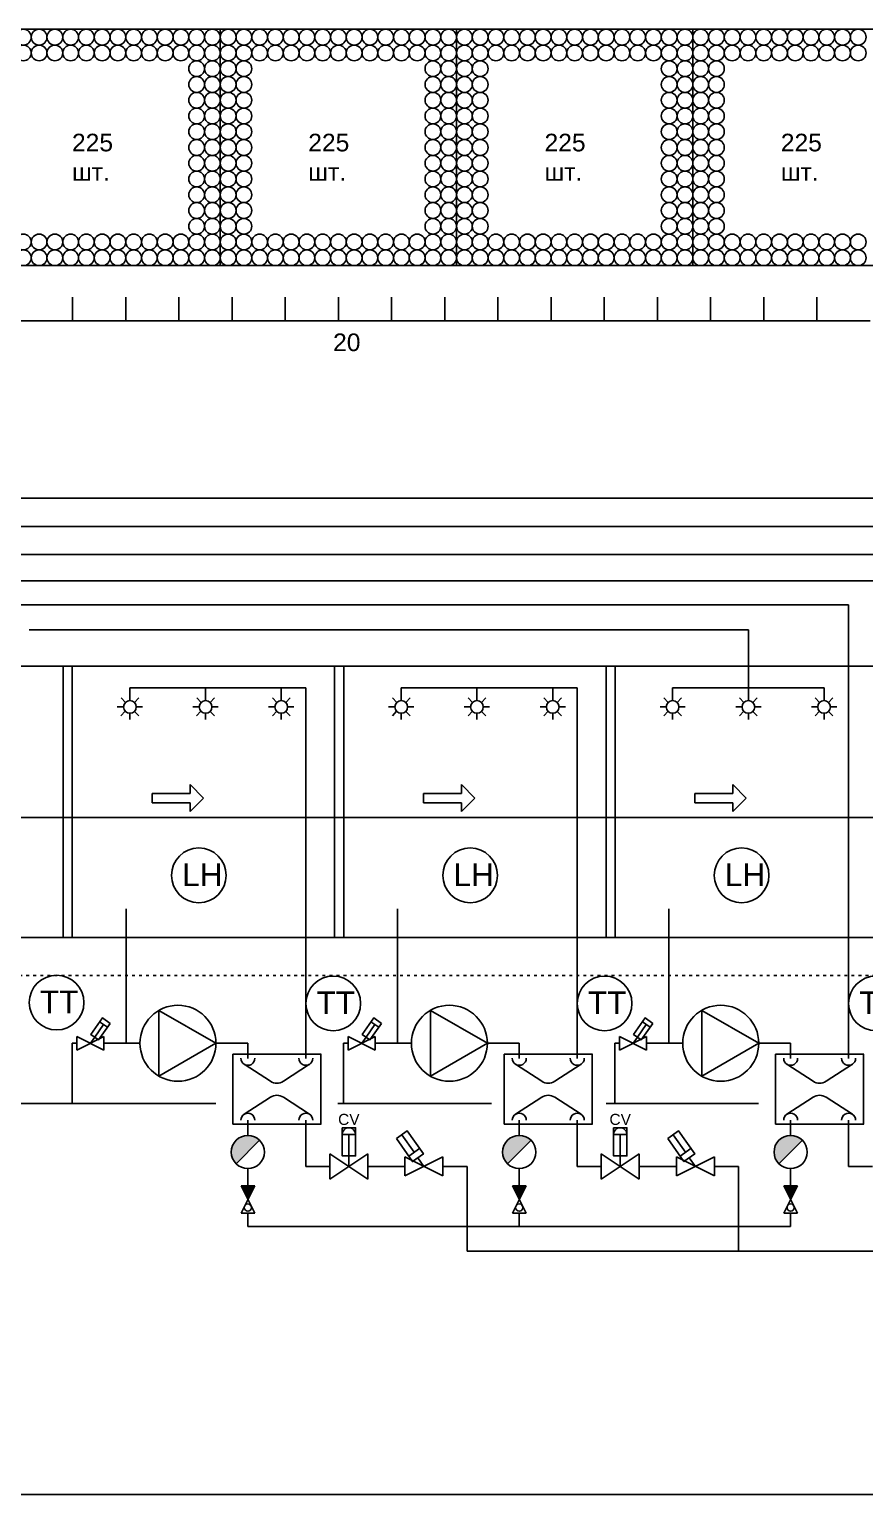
# Model space of a CAD drawing. Header units: millimetres. Extents: x -918 to 51042, y -35619 to 21649.
# Drawn here: x 5896 to 9449, y 1469 to 7700 of the extents above; entities that cross this region are included whole.
import ezdxf

# ---------------------------------------------------------------- set-up
doc = ezdxf.new("R2010")
doc.units = ezdxf.units.MM
doc.linetypes.add('ACAD_ISO03W100', pattern=[30, 12, -18])
for name, color, linetype in [('для лазера', 7, 'Continuous'), ('Железо', 7, 'Continuous'), ('Насосы', 7, 'Continuous')]:
    doc.layers.add(name, color=color, linetype=linetype)
doc.styles.get("Standard").update_dxf_attribs({"font": 'arial.ttf'})
doc.dimstyles.new('ISO-25', dxfattribs={"dimtxt": 2.5, "dimasz": 2.5, "dimexe": 1.25, "dimexo": 0.625, "dimtad": 1, "dimtxsty": 'Standard', "dimcen": 2.5, "dimadec": 0, "dimazin": 0, "dimtfac": 1, "dimtmove": 0, "dimatfit": 3, "dimfxl": 1, "dimarcsym": 0})

# ---------------------------------------------------------------- blocks, each defined once
blk = doc.blocks.new('*D18')
at = {"layer": 'Defpoints', "color": 0, "transparency": 16777216}
for p in [(2131.3, 4325.6), (12326.7, 4325.6), (12326.7, 1470)]:
    blk.add_point(p, dxfattribs=at)
at = {"layer": 'для лазера', "color": 0, "lineweight": -2, "transparency": 16777216}
for p, q in [((2131.3, 4325), (2131.3, 1468.8)), ((12326.7, 4325), (12326.7, 1468.8)), ((2133.8, 1470), (12324.2, 1470))]:
    blk.add_line(p, q, dxfattribs=at)
at = {"layer": 'для лазера', "color": 0, "transparency": 16777216}
for points in [[(2133.8, 1470.5), (2133.8, 1469.6), (2131.3, 1470)], [(12324.2, 1470.5), (12324.2, 1469.6), (12326.7, 1470)]]:
    blk.add_solid(points, dxfattribs=at)
at = {"layer": 'для лазера', "color": 0, "transparency": 16777216, "insert": (7229, 1472.2), "char_height": 2.5, "attachment_point": 5}
blk.add_mtext('10195,45', dxfattribs=at)

msp = doc.modelspace()

# ---------------------------------------------------------------- hatches: boundary and pattern name
at = {"true_color": 0xffffff}
h = msp.add_hatch(color=7, dxfattribs=at)
h.dxf.hatch_style = 1
h.paths.add_polyline_path([(6854.615, 2781.965), (6796.902, 2781.965), (6825.759, 2724.253)])
h = msp.add_hatch(color=7, dxfattribs=at)
h.dxf.hatch_style = 1
h.paths.add_polyline_path([(8008.865, 2781.965), (7951.152, 2781.965), (7980.009, 2724.253)])
h = msp.add_hatch(color=7, dxfattribs=at)
h.dxf.hatch_style = 1
h.paths.add_polyline_path([(9163.115, 2781.965), (9105.402, 2781.965), (9134.259, 2724.253)])
at = {"layer": 'для лазера'}
h = msp.add_hatch(color=256, dxfattribs=at)
h.dxf.hatch_style = 1
h.paths.add_polyline_path([(6755.129, 2925.816, 0.19891237), (6775.816, 2875.873), (6875.702, 2975.759, 0.66817864)])
h = msp.add_hatch(color=256, dxfattribs=at)
h.dxf.hatch_style = 1
h.paths.add_polyline_path([(7909.379, 2925.816, 0.19891237), (7930.066, 2875.873), (8029.952, 2975.759, 0.66817864)])
h = msp.add_hatch(color=256, dxfattribs=at)
h.dxf.hatch_style = 1
h.paths.add_polyline_path([(9063.629, 2925.816, 0.19891237), (9084.316, 2875.873), (9184.202, 2975.759, 0.66817864)])

# ---------------------------------------------------------------- linework, layer by layer
for p, q in [((6211.496, 3467.902), (6174.078, 3414.464)), ((6227.962, 3456.372), (6195.03, 3479.431)), ((7365.746, 3467.902), (7328.328, 3414.464)), ((7382.212, 3456.372), (7349.28, 3479.431)), ((8519.996, 3467.902), (8482.578, 3414.464)), ((8536.462, 3456.372), (8503.53, 3479.431)), ((6097.961, 3359.323), (6097.961, 3417.035)), ((6213.386, 3417.035), (6097.961, 3359.323)), ((6213.386, 3359.323), (6097.961, 3417.035)), ((6155.673, 3388.179), (6174.078, 3414.464)), ((6213.386, 3417.035), (6213.386, 3359.323)), ((7252.211, 3359.323), (7252.211, 3417.035)), ((7367.636, 3417.035), (7252.211, 3359.323)), ((7367.636, 3359.323), (7252.211, 3417.035)), ((7309.923, 3388.179), (7328.328, 3414.464)), ((7367.636, 3417.035), (7367.636, 3359.323)), ((8406.461, 3359.323), (8406.461, 3417.035)), ((8521.886, 3417.035), (8406.461, 3359.323)), ((8521.886, 3359.323), (8406.461, 3417.035)), ((8464.173, 3388.179), (8482.578, 3414.464)), ((8521.886, 3417.035), (8521.886, 3359.323)), ((7227.235, 3000.808), (7283.519, 3000.808)), ((7255.377, 3000.808), (7255.377, 2909.478)), ((7532.706, 2924.53), (7480.321, 2999.344)), ((8381.485, 3000.808), (8437.769, 3000.808)), ((8409.627, 3000.808), (8409.627, 2909.478)), ((8686.956, 2924.53), (8634.571, 2999.344)), ((7555.758, 2940.672), (7509.653, 2908.389)), ((8710.008, 2940.672), (8663.903, 2908.389)), ((7174.579, 2810.69), (7174.579, 2918.42)), ((7174.579, 2810.69), (7336.174, 2918.42)), ((7174.579, 2918.42), (7336.174, 2810.69)), ((7255.377, 2864.555), (7255.377, 2909.478)), ((7336.174, 2810.69), (7336.174, 2918.42)), ((7493.904, 2904.953), (7493.904, 2824.156)), ((7493.904, 2824.156), (7655.499, 2904.953)), ((7574.701, 2864.555), (7548.934, 2901.354)), ((8328.829, 2810.69), (8328.829, 2918.42)), ((8328.829, 2810.69), (8490.424, 2918.42)), ((8328.829, 2918.42), (8490.424, 2810.69)), ((8409.627, 2864.555), (8409.627, 2909.478)), ((8490.424, 2810.69), (8490.424, 2918.42)), ((8648.154, 2904.953), (8648.154, 2824.156)), ((8648.154, 2904.953), (8809.749, 2824.156)), ((8648.154, 2824.156), (8809.749, 2904.953)), ((8728.951, 2864.555), (8703.184, 2901.354)), ((8809.749, 2824.156), (8809.749, 2904.953)), ((6854.615, 2781.965), (6796.902, 2781.965)), ((6854.615, 2781.965), (6796.902, 2666.54)), ((6796.902, 2781.965), (6854.615, 2666.54)), ((8008.865, 2781.965), (7951.152, 2781.965)), ((8008.865, 2781.965), (7951.152, 2666.54)), ((7951.152, 2781.965), (8008.865, 2666.54)), ((9163.115, 2781.965), (9105.402, 2781.965)), ((9163.115, 2781.965), (9105.402, 2666.54)), ((9105.402, 2781.965), (9163.115, 2666.54)), ((6796.902, 2666.54), (6854.615, 2666.54)), ((7951.152, 2666.54), (8008.865, 2666.54)), ((9105.402, 2666.54), (9163.115, 2666.54))]:
    msp.add_line(p, q)
at = {"color": 4}
for p, q in [((6097.961, 3388.179), (6078.671, 3388.179)), ((6078.671, 3388.179), (6078.671, 3132.083)), ((6213.386, 3388.179), (6307.576, 3388.179)), ((7252.211, 3388.179), (7232.921, 3388.179)), ((7232.921, 3388.179), (7232.921, 3132.083)), ((7367.636, 3388.179), (7461.826, 3388.179)), ((8406.461, 3388.179), (8387.171, 3388.179)), ((8387.171, 3388.179), (8387.171, 3132.083)), ((8521.886, 3388.179), (8616.076, 3388.179)), ((2526.312, 3132.083), (6689.422, 3132.083)), ((7207.779, 3132.083), (7861.67, 3132.083)), ((8349.116, 3132.083), (8998.251, 3132.083))]:
    msp.add_line(p, q, dxfattribs=at)
at = {"color": 1}
for p, q in [((7072.402, 3061.652), (7072.402, 2864.555)), ((8226.652, 3061.652), (8226.652, 2864.555)), ((9380.902, 3061.652), (9380.902, 2864.555)), ((7493.904, 2904.953), (7655.499, 2824.156)), ((7655.499, 2824.156), (7655.499, 2904.953)), ((7072.402, 2864.555), (7174.579, 2864.555)), ((7336.174, 2864.555), (7493.904, 2864.555)), ((7655.499, 2864.555), (7757.919, 2864.555)), ((7757.919, 2864.555), (7757.919, 2503.722)), ((8226.652, 2864.555), (8328.829, 2864.555)), ((8490.424, 2864.555), (8648.154, 2864.555)), ((8809.749, 2864.555), (8912.169, 2864.555)), ((8912.169, 2864.555), (8912.169, 2503.722)), ((9380.902, 2864.555), (9483.079, 2864.555)), ((7757.919, 2503.722), (10795.14, 2503.722))]:
    msp.add_line(p, q, dxfattribs=at)
for points in [[(6239.554, 3472.927), (6206.622, 3495.986), (6157.612, 3425.993), (6190.544, 3402.934)], [(6689.971, 3388.179), (6447.578, 3528.124), (6447.578, 3248.233)], [(7393.804, 3472.927), (7360.872, 3495.986), (7311.862, 3425.993), (7344.794, 3402.934)], [(7844.221, 3388.179), (7601.828, 3528.124), (7601.828, 3248.233)], [(8548.054, 3472.927), (8515.122, 3495.986), (8466.112, 3425.993), (8499.044, 3402.934)], [(8998.471, 3388.179), (8756.078, 3528.124), (8756.078, 3248.233)], [(7227.235, 3029.102), (7283.519, 3029.102), (7283.519, 2909.478), (7227.235, 2909.478)], [(7457.268, 2983.202), (7503.373, 3015.485), (7571.987, 2917.495), (7525.882, 2885.212)], [(8381.485, 3029.102), (8437.769, 3029.102), (8437.769, 2909.478), (8381.485, 2909.478)], [(8611.518, 2983.202), (8657.623, 3015.485), (8726.237, 2917.495), (8680.132, 2885.212)]]:
    msp.add_lwpolyline(points, close=True)
for centre, radius in [((6617.047, 4102.244), 116.327), ((7771.297, 4102.244), 116.327), ((8925.547, 4102.244), 116.327), ((6012.294, 3561.235), 116.327), ((7188.728, 3557.862), 116.327), ((8342.978, 3557.862), 116.327), ((9497.228, 3557.862), 116.327), ((6825.759, 2689.625), 15.39), ((7980.009, 2689.625), 15.39), ((9134.259, 2689.625), 15.39)]:
    msp.add_circle(centre, radius)
for centre in [(7255.377, 3000.959), (8409.627, 3000.959)]:
    msp.add_arc(centre, 28.142, 359.6914086, 180.3085914)
at = {"layer": 'для лазера'}
for p, q in [((5703.255, 7699.627), (6708.255, 7699.627)), ((6708.255, 7699.627), (6708.255, 6699.627)), ((6708.255, 7699.627), (7713.255, 7699.627)), ((6708.255, 6694.627), (6708.255, 7699.627)), ((7713.255, 7699.627), (7713.255, 6699.627)), ((7713.255, 7699.627), (8718.255, 7699.627)), ((7713.255, 6694.627), (7713.255, 7699.627)), ((8718.255, 7699.627), (8718.255, 6699.627)), ((8718.255, 7699.627), (9723.255, 7699.627)), ((8718.255, 6694.627), (8718.255, 7699.627)), ((6708.255, 6694.627), (5703.255, 6694.627)), ((6708.255, 6699.627), (6708.255, 6694.627)), ((7713.255, 6694.627), (6708.255, 6694.627)), ((7713.255, 6699.627), (7713.255, 6694.627)), ((8718.255, 6694.627), (7713.255, 6694.627)), ((8718.255, 6699.627), (8718.255, 6694.627)), ((9723.255, 6694.627), (8718.255, 6694.627)), ((6080.13, 6460.068), (6080.13, 6560.068)), ((6306.255, 6460.068), (6306.255, 6560.068)), ((6532.38, 6460.068), (6532.38, 6560.068)), ((6758.505, 6460.068), (6758.505, 6560.068)), ((6984.63, 6460.068), (6984.63, 6560.068)), ((7210.755, 6460.068), (7210.755, 6560.068)), ((7436.88, 6460.068), (7436.88, 6560.068)), ((7663.005, 6460.068), (7663.005, 6560.068)), ((7889.13, 6460.068), (7889.13, 6560.068)), ((8115.255, 6460.068), (8115.255, 6560.068)), ((8341.38, 6460.068), (8341.38, 6560.068)), ((8567.505, 6460.068), (8567.505, 6560.068)), ((8793.63, 6460.068), (8793.63, 6560.068)), ((9019.755, 6460.068), (9019.755, 6560.068)), ((9245.88, 6460.068), (9245.88, 6560.068)), ((5854.005, 6460.068), (6080.13, 6460.068)), ((6080.13, 6460.068), (6306.255, 6460.068)), ((6306.255, 6460.068), (6532.38, 6460.068)), ((6532.38, 6460.068), (6758.505, 6460.068)), ((6758.505, 6460.068), (6984.63, 6460.068)), ((6984.63, 6460.068), (7210.755, 6460.068)), ((7210.755, 6460.068), (7436.88, 6460.068)), ((7436.88, 6460.068), (7663.005, 6460.068)), ((7663.005, 6460.068), (7889.13, 6460.068)), ((7889.13, 6460.068), (8115.255, 6460.068)), ((8115.255, 6460.068), (8341.38, 6460.068)), ((8341.38, 6460.068), (8567.505, 6460.068)), ((8567.505, 6460.068), (8793.63, 6460.068)), ((8793.63, 6460.068), (9019.755, 6460.068)), ((9019.755, 6460.068), (9245.88, 6460.068)), ((9245.88, 6460.068), (9472.005, 6460.068)), ((11667.218, 5705.404), (3183.179, 5705.404)), ((10743.073, 5585.037), (3587.468, 5585.037)), ((10512.968, 5466.203), (4337.429, 5466.203)), ((4741.718, 5354.382), (10108.679, 5354.382)), ((9380.902, 5252.091), (5491.679, 5252.091)), ((9380.902, 3324.07), (9380.902, 5252.091)), ((5895.968, 5146.872), (8954.429, 5146.872)), ((8954.429, 5146.872), (8954.429, 4899.35)), ((4924.674, 4992.344), (6078.924, 4992.344)), ((6040.449, 4992.344), (6040.449, 3838.094)), ((6078.924, 4992.344), (6078.924, 3838.094)), ((6078.924, 4992.344), (7233.174, 4992.344)), ((7194.699, 4992.344), (7194.699, 3838.094)), ((7233.174, 4992.344), (7233.174, 3838.094)), ((7233.174, 4992.344), (8387.424, 4992.344)), ((8348.949, 4992.344), (8348.949, 3838.094)), ((8387.424, 4992.344), (8387.424, 3838.094)), ((8387.424, 4992.344), (9541.674, 4992.344)), ((6323.986, 4899.35), (7072.402, 4899.35)), ((7072.402, 3324.07), (7072.402, 4899.35)), ((7478.236, 4899.35), (8226.652, 4899.35)), ((8226.652, 3324.07), (8226.652, 4899.35)), ((8632.486, 4899.35), (9276.371, 4899.35)), ((6636.997, 4430.772), (6579.865, 4487.904)), ((6579.865, 4450.971), (6579.865, 4487.904)), ((7791.247, 4430.772), (7734.115, 4487.904)), ((7734.115, 4450.971), (7734.115, 4487.904)), ((8945.497, 4430.772), (8888.365, 4487.904)), ((8888.365, 4450.971), (8888.365, 4487.904)), ((6579.865, 4450.971), (6418.27, 4450.971)), ((6418.27, 4410.572), (6418.27, 4450.971)), ((6579.865, 4373.639), (6636.997, 4430.772)), ((7734.115, 4450.971), (7572.52, 4450.971)), ((7572.52, 4410.572), (7572.52, 4450.971)), ((7734.115, 4373.639), (7791.247, 4430.772)), ((8888.365, 4450.971), (8726.77, 4450.971)), ((8726.77, 4410.572), (8726.77, 4450.971)), ((8888.365, 4373.639), (8945.497, 4430.772)), ((6579.865, 4410.572), (6418.27, 4410.572)), ((6579.865, 4373.639), (6579.865, 4410.572)), ((7734.115, 4410.572), (7572.52, 4410.572)), ((7734.115, 4373.639), (7734.115, 4410.572)), ((8888.365, 4410.572), (8726.77, 4410.572)), ((8888.365, 4373.639), (8888.365, 4410.572)), ((2403.031, 4347.94), (12063.317, 4347.94)), ((6307.576, 3388.179), (6307.576, 3960.094)), ((7461.826, 3388.179), (7461.826, 3960.094)), ((8616.076, 3388.179), (8616.076, 3960.094)), ((6078.924, 3838.094), (4924.674, 3838.094)), ((7233.174, 3838.094), (6078.924, 3838.094)), ((8387.424, 3838.094), (7233.174, 3838.094)), ((9541.674, 3838.094), (8387.424, 3838.094)), ((6366.781, 3388.179), (6307.576, 3388.179)), ((6689.971, 3388.179), (6825.759, 3388.179)), ((6825.759, 3388.179), (6825.759, 3324.07)), ((7521.031, 3388.179), (7461.826, 3388.179)), ((7844.221, 3388.179), (7980.009, 3388.179)), ((7980.009, 3388.179), (7980.009, 3324.07)), ((8675.281, 3388.179), (8616.076, 3388.179)), ((8998.471, 3388.179), (9134.259, 3388.179)), ((9134.259, 3388.179), (9134.259, 3324.07)), ((6825.759, 2996.446), (6825.759, 3061.652)), ((7980.009, 2996.446), (7980.009, 3061.652)), ((9134.259, 2996.446), (9134.259, 3061.652)), ((6775.816, 2875.873), (6875.702, 2975.759)), ((7930.066, 2875.873), (8029.952, 2975.759)), ((9084.316, 2875.873), (9184.202, 2975.759)), ((6825.759, 2855.186), (6825.759, 2781.965)), ((7980.009, 2855.186), (7980.009, 2781.965)), ((9134.259, 2855.186), (9134.259, 2781.965)), ((6825.759, 2608.914), (6825.759, 2666.54)), ((7980.009, 2666.54), (7980.009, 2608.914)), ((9134.259, 2666.54), (9134.259, 2608.914)), ((9134.259, 2608.914), (6825.759, 2608.914))]:
    msp.add_line(p, q, dxfattribs=at)
at = {"layer": 'для лазера', "color": 252, "linetype": 'ACAD_ISO03W100', "true_color": 0x939598}
msp.add_line((2403.031, 3677.028), (12063.317, 3677.028), dxfattribs=at)
at = {"layer": 'для лазера'}
for centre, radius in [((5870.755, 7666.127), 33.5), ((5937.755, 7666.127), 33.5), ((6004.755, 7666.127), 33.5), ((6071.755, 7666.127), 33.5), ((6138.755, 7666.127), 33.5), ((6205.755, 7666.127), 33.5), ((6272.755, 7666.127), 33.5), ((6339.755, 7666.127), 33.5), ((6406.755, 7666.127), 33.5), ((6473.755, 7666.127), 33.5), ((6540.755, 7666.127), 33.5), ((6607.755, 7666.127), 33.5), ((6674.755, 7666.127), 33.5), ((6741.755, 7666.127), 33.5), ((6808.755, 7666.127), 33.5), ((6875.755, 7666.127), 33.5), ((6942.755, 7666.127), 33.5), ((7009.755, 7666.127), 33.5), ((7076.755, 7666.127), 33.5), ((7143.755, 7666.127), 33.5), ((7210.755, 7666.127), 33.5), ((7277.755, 7666.127), 33.5), ((7344.755, 7666.127), 33.5), ((7411.755, 7666.127), 33.5), ((7478.755, 7666.127), 33.5), ((7545.755, 7666.127), 33.5), ((7612.755, 7666.127), 33.5), ((7679.755, 7666.127), 33.5), ((7746.755, 7666.127), 33.5), ((7813.755, 7666.127), 33.5), ((7880.755, 7666.127), 33.5), ((7947.755, 7666.127), 33.5), ((8014.755, 7666.127), 33.5), ((8081.755, 7666.127), 33.5), ((8148.755, 7666.127), 33.5), ((8215.755, 7666.127), 33.5), ((8282.755, 7666.127), 33.5), ((8349.755, 7666.127), 33.5), ((8416.755, 7666.127), 33.5), ((8483.755, 7666.127), 33.5), ((8550.755, 7666.127), 33.5), ((8617.755, 7666.127), 33.5), ((8684.755, 7666.127), 33.5), ((8751.755, 7666.127), 33.5), ((8818.755, 7666.127), 33.5), ((8885.755, 7666.127), 33.5), ((8952.755, 7666.127), 33.5), ((9019.755, 7666.127), 33.5), ((9086.755, 7666.127), 33.5), ((9153.755, 7666.127), 33.5), ((9220.755, 7666.127), 33.5), ((9287.755, 7666.127), 33.5), ((9354.755, 7666.127), 33.5), ((9421.755, 7666.127), 33.5), ((5870.755, 7599.127), 33.5), ((5937.755, 7599.127), 33.5), ((6004.755, 7599.127), 33.5), ((6071.755, 7599.127), 33.5), ((6138.755, 7599.127), 33.5), ((6205.755, 7599.127), 33.5), ((6272.755, 7599.127), 33.5), ((6339.755, 7599.127), 33.5), ((6406.755, 7599.127), 33.5), ((6473.755, 7599.127), 33.5), ((6540.755, 7599.127), 33.5), ((6607.755, 7599.127), 33.5), ((6674.755, 7599.127), 33.5), ((6741.755, 7599.127), 33.5), ((6808.755, 7599.127), 33.5), ((6875.755, 7599.127), 33.5), ((6942.755, 7599.127), 33.5), ((7009.755, 7599.127), 33.5), ((7076.755, 7599.127), 33.5), ((7143.755, 7599.127), 33.5), ((7210.755, 7599.127), 33.5), ((7277.755, 7599.127), 33.5), ((7344.755, 7599.127), 33.5), ((7411.755, 7599.127), 33.5), ((7478.755, 7599.127), 33.5), ((7545.755, 7599.127), 33.5), ((7612.755, 7599.127), 33.5), ((7679.755, 7599.127), 33.5), ((7746.755, 7599.127), 33.5), ((7813.755, 7599.127), 33.5), ((7880.755, 7599.127), 33.5), ((7947.755, 7599.127), 33.5), ((8014.755, 7599.127), 33.5), ((8081.755, 7599.127), 33.5), ((8148.755, 7599.127), 33.5), ((8215.755, 7599.127), 33.5), ((8282.755, 7599.127), 33.5), ((8349.755, 7599.127), 33.5), ((8416.755, 7599.127), 33.5), ((8483.755, 7599.127), 33.5), ((8550.755, 7599.127), 33.5), ((8617.755, 7599.127), 33.5), ((8684.755, 7599.127), 33.5), ((8751.755, 7599.127), 33.5), ((8818.755, 7599.127), 33.5), ((8885.755, 7599.127), 33.5), ((8952.755, 7599.127), 33.5), ((9019.755, 7599.127), 33.5), ((9086.755, 7599.127), 33.5), ((9153.755, 7599.127), 33.5), ((9220.755, 7599.127), 33.5), ((9287.755, 7599.127), 33.5), ((9354.755, 7599.127), 33.5), ((9421.755, 7599.127), 33.5), ((6607.755, 7532.127), 33.5), ((6674.755, 7532.127), 33.5), ((6741.755, 7532.127), 33.5), ((6808.755, 7532.127), 33.5), ((7612.755, 7532.127), 33.5), ((7679.755, 7532.127), 33.5), ((7746.755, 7532.127), 33.5), ((7813.755, 7532.127), 33.5), ((8617.755, 7532.127), 33.5), ((8684.755, 7532.127), 33.5), ((8751.755, 7532.127), 33.5), ((8818.755, 7532.127), 33.5), ((6607.755, 7465.127), 33.5), ((6674.755, 7465.127), 33.5), ((6741.755, 7465.127), 33.5), ((6808.755, 7465.127), 33.5), ((7612.755, 7465.127), 33.5), ((7679.755, 7465.127), 33.5), ((7746.755, 7465.127), 33.5), ((7813.755, 7465.127), 33.5), ((8617.755, 7465.127), 33.5), ((8684.755, 7465.127), 33.5), ((8751.755, 7465.127), 33.5), ((8818.755, 7465.127), 33.5), ((6607.755, 7398.127), 33.5), ((6674.755, 7398.127), 33.5), ((6741.755, 7398.127), 33.5), ((6808.755, 7398.127), 33.5), ((7612.755, 7398.127), 33.5), ((7679.755, 7398.127), 33.5), ((7746.755, 7398.127), 33.5), ((7813.755, 7398.127), 33.5), ((8617.755, 7398.127), 33.5), ((8684.755, 7398.127), 33.5), ((8751.755, 7398.127), 33.5), ((8818.755, 7398.127), 33.5), ((6607.755, 7331.127), 33.5), ((6674.755, 7331.127), 33.5), ((6741.755, 7331.127), 33.5), ((6808.755, 7331.127), 33.5), ((7612.755, 7331.127), 33.5), ((7679.755, 7331.127), 33.5), ((7746.755, 7331.127), 33.5), ((7813.755, 7331.127), 33.5), ((8617.755, 7331.127), 33.5), ((8684.755, 7331.127), 33.5), ((8751.755, 7331.127), 33.5), ((8818.755, 7331.127), 33.5), ((6607.755, 7264.127), 33.5), ((6674.755, 7264.127), 33.5), ((6741.755, 7264.127), 33.5), ((6808.755, 7264.127), 33.5), ((7612.755, 7264.127), 33.5), ((7679.755, 7264.127), 33.5), ((7746.755, 7264.127), 33.5), ((7813.755, 7264.127), 33.5), ((8617.755, 7264.127), 33.5), ((8684.755, 7264.127), 33.5), ((8751.755, 7264.127), 33.5), ((8818.755, 7264.127), 33.5), ((6607.755, 7197.127), 33.5), ((6674.755, 7197.127), 33.5), ((6741.755, 7197.127), 33.5), ((6808.755, 7197.127), 33.5), ((7612.755, 7197.127), 33.5), ((7679.755, 7197.127), 33.5), ((7746.755, 7197.127), 33.5), ((7813.755, 7197.127), 33.5), ((8617.755, 7197.127), 33.5), ((8684.755, 7197.127), 33.5), ((8751.755, 7197.127), 33.5), ((8818.755, 7197.127), 33.5), ((6607.755, 7130.127), 33.5), ((6674.755, 7130.127), 33.5), ((6741.755, 7130.127), 33.5), ((6808.755, 7130.127), 33.5), ((7612.755, 7130.127), 33.5), ((7679.755, 7130.127), 33.5), ((7746.755, 7130.127), 33.5), ((7813.755, 7130.127), 33.5), ((8617.755, 7130.127), 33.5), ((8684.755, 7130.127), 33.5), ((8751.755, 7130.127), 33.5), ((8818.755, 7130.127), 33.5), ((6607.755, 7063.127), 33.5), ((6674.755, 7063.127), 33.5), ((6741.755, 7063.127), 33.5), ((6808.755, 7063.127), 33.5), ((7612.755, 7063.127), 33.5), ((7679.755, 7063.127), 33.5), ((7746.755, 7063.127), 33.5), ((7813.755, 7063.127), 33.5), ((8617.755, 7063.127), 33.5), ((8684.755, 7063.127), 33.5), ((8751.755, 7063.127), 33.5), ((8818.755, 7063.127), 33.5), ((6607.755, 6996.127), 33.5), ((6674.755, 6996.127), 33.5), ((6741.755, 6996.127), 33.5), ((6808.755, 6996.127), 33.5), ((7612.755, 6996.127), 33.5), ((7679.755, 6996.127), 33.5), ((7746.755, 6996.127), 33.5), ((7813.755, 6996.127), 33.5), ((8617.755, 6996.127), 33.5), ((8684.755, 6996.127), 33.5), ((8751.755, 6996.127), 33.5), ((8818.755, 6996.127), 33.5), ((6607.755, 6929.127), 33.5), ((6674.755, 6929.127), 33.5), ((6741.755, 6929.127), 33.5), ((6808.755, 6929.127), 33.5), ((7612.755, 6929.127), 33.5), ((7679.755, 6929.127), 33.5), ((7746.755, 6929.127), 33.5), ((7813.755, 6929.127), 33.5), ((8617.755, 6929.127), 33.5), ((8684.755, 6929.127), 33.5), ((8751.755, 6929.127), 33.5), ((8818.755, 6929.127), 33.5), ((6607.755, 6862.127), 33.5), ((6674.755, 6862.127), 33.5), ((6741.755, 6862.127), 33.5), ((6808.755, 6862.127), 33.5), ((7612.755, 6862.127), 33.5), ((7679.755, 6862.127), 33.5), ((7746.755, 6862.127), 33.5), ((7813.755, 6862.127), 33.5), ((8617.755, 6862.127), 33.5), ((8684.755, 6862.127), 33.5), ((8751.755, 6862.127), 33.5), ((8818.755, 6862.127), 33.5), ((5870.755, 6795.127), 33.5), ((5937.755, 6795.127), 33.5), ((6004.755, 6795.127), 33.5), ((6071.755, 6795.127), 33.5), ((6138.755, 6795.127), 33.5), ((6205.755, 6795.127), 33.5), ((6272.755, 6795.127), 33.5), ((6339.755, 6795.127), 33.5), ((6406.755, 6795.127), 33.5), ((6473.755, 6795.127), 33.5), ((6540.755, 6795.127), 33.5), ((6607.755, 6795.127), 33.5), ((6674.755, 6795.127), 33.5), ((6741.755, 6795.127), 33.5), ((6808.755, 6795.127), 33.5), ((6875.755, 6795.127), 33.5), ((6942.755, 6795.127), 33.5), ((7009.755, 6795.127), 33.5), ((7076.755, 6795.127), 33.5), ((7143.755, 6795.127), 33.5), ((7210.755, 6795.127), 33.5), ((7277.755, 6795.127), 33.5), ((7344.755, 6795.127), 33.5), ((7411.755, 6795.127), 33.5), ((7478.755, 6795.127), 33.5), ((7545.755, 6795.127), 33.5), ((7612.755, 6795.127), 33.5), ((7679.755, 6795.127), 33.5), ((7746.755, 6795.127), 33.5), ((7813.755, 6795.127), 33.5), ((7880.755, 6795.127), 33.5), ((7947.755, 6795.127), 33.5), ((8014.755, 6795.127), 33.5), ((8081.755, 6795.127), 33.5), ((8148.755, 6795.127), 33.5), ((8215.755, 6795.127), 33.5), ((8282.755, 6795.127), 33.5), ((8349.755, 6795.127), 33.5), ((8416.755, 6795.127), 33.5), ((8483.755, 6795.127), 33.5), ((8550.755, 6795.127), 33.5), ((8617.755, 6795.127), 33.5), ((8684.755, 6795.127), 33.5), ((8751.755, 6795.127), 33.5), ((8818.755, 6795.127), 33.5), ((8885.755, 6795.127), 33.5), ((8952.755, 6795.127), 33.5), ((9019.755, 6795.127), 33.5), ((9086.755, 6795.127), 33.5), ((9153.755, 6795.127), 33.5), ((9220.755, 6795.127), 33.5), ((9287.755, 6795.127), 33.5), ((9354.755, 6795.127), 33.5), ((9421.755, 6795.127), 33.5), ((5870.755, 6728.127), 33.5), ((5937.755, 6728.127), 33.5), ((6004.755, 6728.127), 33.5), ((6071.755, 6728.127), 33.5), ((6138.755, 6728.127), 33.5), ((6205.755, 6728.127), 33.5), ((6272.755, 6728.127), 33.5), ((6339.755, 6728.127), 33.5), ((6406.755, 6728.127), 33.5), ((6473.755, 6728.127), 33.5), ((6540.755, 6728.127), 33.5), ((6607.755, 6728.127), 33.5), ((6674.755, 6728.127), 33.5), ((6741.755, 6728.127), 33.5), ((6808.755, 6728.127), 33.5), ((6875.755, 6728.127), 33.5), ((6942.755, 6728.127), 33.5), ((7009.755, 6728.127), 33.5), ((7076.755, 6728.127), 33.5), ((7143.755, 6728.127), 33.5), ((7210.755, 6728.127), 33.5), ((7277.755, 6728.127), 33.5), ((7344.755, 6728.127), 33.5), ((7411.755, 6728.127), 33.5), ((7478.755, 6728.127), 33.5), ((7545.755, 6728.127), 33.5), ((7612.755, 6728.127), 33.5), ((7679.755, 6728.127), 33.5), ((7746.755, 6728.127), 33.5), ((7813.755, 6728.127), 33.5), ((7880.755, 6728.127), 33.5), ((7947.755, 6728.127), 33.5), ((8014.755, 6728.127), 33.5), ((8081.755, 6728.127), 33.5), ((8148.755, 6728.127), 33.5), ((8215.755, 6728.127), 33.5), ((8282.755, 6728.127), 33.5), ((8349.755, 6728.127), 33.5), ((8416.755, 6728.127), 33.5), ((8483.755, 6728.127), 33.5), ((8550.755, 6728.127), 33.5), ((8617.755, 6728.127), 33.5), ((8684.755, 6728.127), 33.5), ((8751.755, 6728.127), 33.5), ((8818.755, 6728.127), 33.5), ((8885.755, 6728.127), 33.5), ((8952.755, 6728.127), 33.5), ((9019.755, 6728.127), 33.5), ((9086.755, 6728.127), 33.5), ((9153.755, 6728.127), 33.5), ((9220.755, 6728.127), 33.5), ((9287.755, 6728.127), 33.5), ((9354.755, 6728.127), 33.5), ((9421.755, 6728.127), 33.5), ((6825.759, 2925.816), 70.63), ((7980.009, 2925.816), 70.63), ((9134.259, 2925.816), 70.63)]:
    msp.add_circle(centre, radius, dxfattribs=at)
at = {"layer": 'Железо'}
for p, q in [((6323.986, 4899.35), (6323.986, 4872.418)), ((6323.986, 4872.418), (6323.986, 4845.485)), ((6645.929, 4899.35), (6645.929, 4872.418)), ((6645.929, 4872.418), (6645.929, 4845.485)), ((6967.871, 4899.35), (6967.871, 4872.418)), ((6967.871, 4872.418), (6967.871, 4845.485)), ((7478.236, 4899.35), (7478.236, 4872.418)), ((7478.236, 4872.418), (7478.236, 4845.485)), ((7800.179, 4899.35), (7800.179, 4872.418)), ((7800.179, 4872.418), (7800.179, 4845.485)), ((8122.121, 4899.35), (8122.121, 4872.418)), ((8122.121, 4872.418), (8122.121, 4845.485)), ((8632.486, 4899.35), (8632.486, 4872.418)), ((8632.486, 4872.418), (8632.486, 4845.485)), ((8954.429, 4899.35), (8954.429, 4872.418)), ((8954.429, 4872.418), (8954.429, 4845.485)), ((9276.371, 4899.35), (9276.371, 4872.418)), ((9276.371, 4872.418), (9276.371, 4845.485)), ((6297.053, 4818.553), (6270.121, 4818.553)), ((6304.296, 4800.177), (6285.888, 4780.475)), ((6305.026, 4837.681), (6286.066, 4856.809)), ((6361.906, 4780.297), (6342.946, 4799.425)), ((6342.969, 4837.658), (6361.953, 4856.762)), ((6377.851, 4818.553), (6350.918, 4818.553)), ((6618.996, 4818.553), (6592.064, 4818.553)), ((6626.239, 4800.177), (6607.83, 4780.475)), ((6626.969, 4837.681), (6608.009, 4856.809)), ((6683.848, 4780.297), (6664.888, 4799.425)), ((6664.912, 4837.658), (6683.896, 4856.762)), ((6699.794, 4818.553), (6672.861, 4818.553)), ((6940.939, 4818.553), (6914.006, 4818.553)), ((6948.181, 4800.177), (6929.773, 4780.475)), ((6948.912, 4837.681), (6929.952, 4856.809)), ((7005.791, 4780.297), (6986.831, 4799.425)), ((6986.855, 4837.658), (7005.838, 4856.762)), ((7021.736, 4818.553), (6994.804, 4818.553)), ((7451.303, 4818.553), (7424.371, 4818.553)), ((7458.546, 4800.177), (7440.138, 4780.475)), ((7459.276, 4837.681), (7440.316, 4856.809)), ((7516.156, 4780.297), (7497.196, 4799.425)), ((7497.219, 4837.658), (7516.203, 4856.762)), ((7532.101, 4818.553), (7505.168, 4818.553)), ((7773.246, 4818.553), (7746.314, 4818.553)), ((7780.489, 4800.177), (7762.08, 4780.475)), ((7781.219, 4837.681), (7762.259, 4856.809)), ((7838.098, 4780.297), (7819.138, 4799.425)), ((7819.162, 4837.658), (7838.146, 4856.762)), ((7854.044, 4818.553), (7827.111, 4818.553)), ((8095.189, 4818.553), (8068.256, 4818.553)), ((8102.431, 4800.177), (8084.023, 4780.475)), ((8103.162, 4837.681), (8084.202, 4856.809)), ((8160.041, 4780.297), (8141.081, 4799.425)), ((8141.105, 4837.658), (8160.088, 4856.762)), ((8175.986, 4818.553), (8149.054, 4818.553)), ((8605.553, 4818.553), (8578.621, 4818.553)), ((8612.796, 4800.177), (8594.388, 4780.475)), ((8613.526, 4837.681), (8594.566, 4856.809)), ((8670.406, 4780.297), (8651.446, 4799.425)), ((8651.469, 4837.658), (8670.453, 4856.762)), ((8686.351, 4818.553), (8659.418, 4818.553)), ((8927.496, 4818.553), (8900.564, 4818.553)), ((8934.739, 4800.177), (8916.33, 4780.475)), ((8935.469, 4837.681), (8916.509, 4856.809)), ((8992.348, 4780.297), (8973.388, 4799.425)), ((8973.412, 4837.658), (8992.396, 4856.762)), ((9008.294, 4818.553), (8981.361, 4818.553)), ((9249.439, 4818.553), (9222.506, 4818.553)), ((9256.681, 4800.177), (9238.273, 4780.475)), ((9257.412, 4837.681), (9238.452, 4856.809)), ((9314.291, 4780.297), (9295.331, 4799.425)), ((9295.355, 4837.658), (9314.338, 4856.762)), ((9330.236, 4818.553), (9303.304, 4818.553)), ((6323.986, 4791.62), (6323.986, 4764.688)), ((6645.929, 4791.62), (6645.929, 4764.688)), ((6967.871, 4791.62), (6967.871, 4764.688)), ((7478.236, 4791.62), (7478.236, 4764.688)), ((7800.179, 4791.62), (7800.179, 4764.688)), ((8122.121, 4791.62), (8122.121, 4764.688)), ((8632.486, 4791.62), (8632.486, 4764.688)), ((8954.429, 4791.62), (8954.429, 4764.688)), ((9276.371, 4791.62), (9276.371, 4764.688)), ((6761.392, 3341.326), (6761.392, 3044.396)), ((7136.768, 3341.326), (6761.392, 3341.326)), ((7136.206, 3341.326), (7136.206, 3044.396)), ((7136.206, 3341.326), (7136.206, 3044.396)), ((7915.642, 3341.326), (7915.642, 3044.396)), ((8291.018, 3341.326), (7915.642, 3341.326)), ((8290.456, 3341.326), (8290.456, 3044.396)), ((8290.456, 3341.326), (8290.456, 3044.396)), ((9069.892, 3341.326), (9069.892, 3044.396)), ((9445.268, 3341.326), (9069.892, 3341.326)), ((9444.706, 3341.326), (9444.706, 3044.396)), ((9444.706, 3341.326), (9444.706, 3044.396)), ((6921.521, 3227.17), (6809.716, 3299.154)), ((6976.64, 3227.17), (7088.444, 3299.154)), ((8075.771, 3227.17), (7963.966, 3299.154)), ((8130.89, 3227.17), (8242.694, 3299.154)), ((9230.021, 3227.17), (9118.216, 3299.154)), ((9285.14, 3227.17), (9396.944, 3299.154)), ((6921.521, 3158.552), (6809.716, 3086.568)), ((6976.64, 3158.552), (7088.444, 3086.568)), ((8075.771, 3158.552), (7963.966, 3086.568)), ((8130.89, 3158.552), (8242.694, 3086.568)), ((9230.021, 3158.552), (9118.216, 3086.568)), ((9285.14, 3158.552), (9396.944, 3086.568)), ((7136.768, 3044.396), (6761.392, 3044.396)), ((8291.018, 3044.396), (7915.642, 3044.396)), ((9445.268, 3044.396), (9069.892, 3044.396))]:
    msp.add_line(p, q, dxfattribs=at)
for centre in [(6323.986, 4818.553), (6645.929, 4818.553), (6967.871, 4818.553), (7478.236, 4818.553), (7800.179, 4818.553), (8122.121, 4818.553), (8632.486, 4818.553), (8954.429, 4818.553), (9276.371, 4818.553)]:
    msp.add_circle(centre, 26.933, dxfattribs=at)
for centre, radius, start, end in [((6825.759, 3324.07), 29.634, 178.685175, 1.314825), ((7072.402, 3324.07), 29.634, 178.685175, 1.314825), ((7980.009, 3324.07), 29.634, 178.685175, 1.314825), ((8226.652, 3324.07), 29.634, 178.685175, 1.314825), ((9134.259, 3324.07), 29.634, 178.685175, 1.314825), ((9380.902, 3324.07), 29.634, 178.685175, 1.314825), ((6949.08, 3265.753), 47.415, 234.4623222, 305.5376778), ((8103.33, 3265.753), 47.415, 234.4623222, 305.5376778), ((9257.58, 3265.753), 47.415, 234.4623222, 305.5376778), ((6949.08, 3119.969), 47.415, 54.4623222, 125.5376778), ((8103.33, 3119.969), 47.415, 54.4623222, 125.5376778), ((9257.58, 3119.969), 47.415, 54.4623222, 125.5376778), ((6825.759, 3061.652), 29.634, 358.685175, 181.314825), ((7072.402, 3061.652), 29.634, 358.685175, 181.314825), ((7980.009, 3061.652), 29.634, 358.685175, 181.314825), ((8226.652, 3061.652), 29.634, 358.685175, 181.314825), ((9134.259, 3061.652), 29.634, 358.685175, 181.314825), ((9380.902, 3061.652), 29.634, 358.685175, 181.314825)]:
    msp.add_arc(centre, radius, start, end, dxfattribs=at)
at = {"layer": 'Насосы'}
for centre in [(6528.376, 3388.179), (7682.626, 3388.179), (8836.876, 3388.179)]:
    msp.add_circle(centre, 161.595, dxfattribs=at)

# ---------------------------------------------------------------- texts
at = {"char_height": 96.1875, "attachment_point": 1}
for s, insert in [('LH', (6545.746, 4153.128)), ('LH', (7699.996, 4153.128)), ('LH', (8854.246, 4153.128)), ('ТТ', (5940.993, 3612.12)), ('ТТ', (7117.427, 3608.747)), ('ТТ', (8271.677, 3608.747)), ('ТТ', (9425.927, 3608.747))]:
    msp.add_mtext_dynamic_manual_height_columns(s, width=12.60617, gutter_width=12.5, heights=[0], dxfattribs=dict(at, insert=insert))
at = {"color": 252, "true_color": 0x939598, "char_height": 47.1319, "attachment_point": 3}
for insert in [(7300.904, 3088.116), (8455.154, 3088.116)]:
    msp.add_mtext_dynamic_manual_height_columns('СV', width=12.60617, gutter_width=12.5, heights=[0], dxfattribs=dict(at, insert=insert))
at = {"layer": 'для лазера', "char_height": 75, "attachment_point": 1}
for s, insert in [('225 шт.', (6077.435, 7255.565)), ('225 шт.', (7082.435, 7255.565)), ('225 шт.', (8087.435, 7255.565)), ('225 шт.', (9092.435, 7255.565)), ('20', (7188.103, 6406.256))]:
    msp.add_mtext_dynamic_manual_height_columns(s, width=205.806, gutter_width=12.5, heights=[0], dxfattribs=dict(at, insert=insert))

# ---------------------------------------------------------------- dimensions: what is measured, and where the dimension line sits
at = {"layer": 'для лазера'}
dim = msp.add_linear_dim(base=(12326.749, 1470.047), p1=(2131.299, 4325.608), p2=(12326.749, 4325.608), dimstyle='ISO-25', dxfattribs=at)
dim.commit()
dim.dimension.update_dxf_attribs({"geometry": '*D18', "text_midpoint": (7229.024, 1472.175)})

doc.saveas('drawing.dxf')
